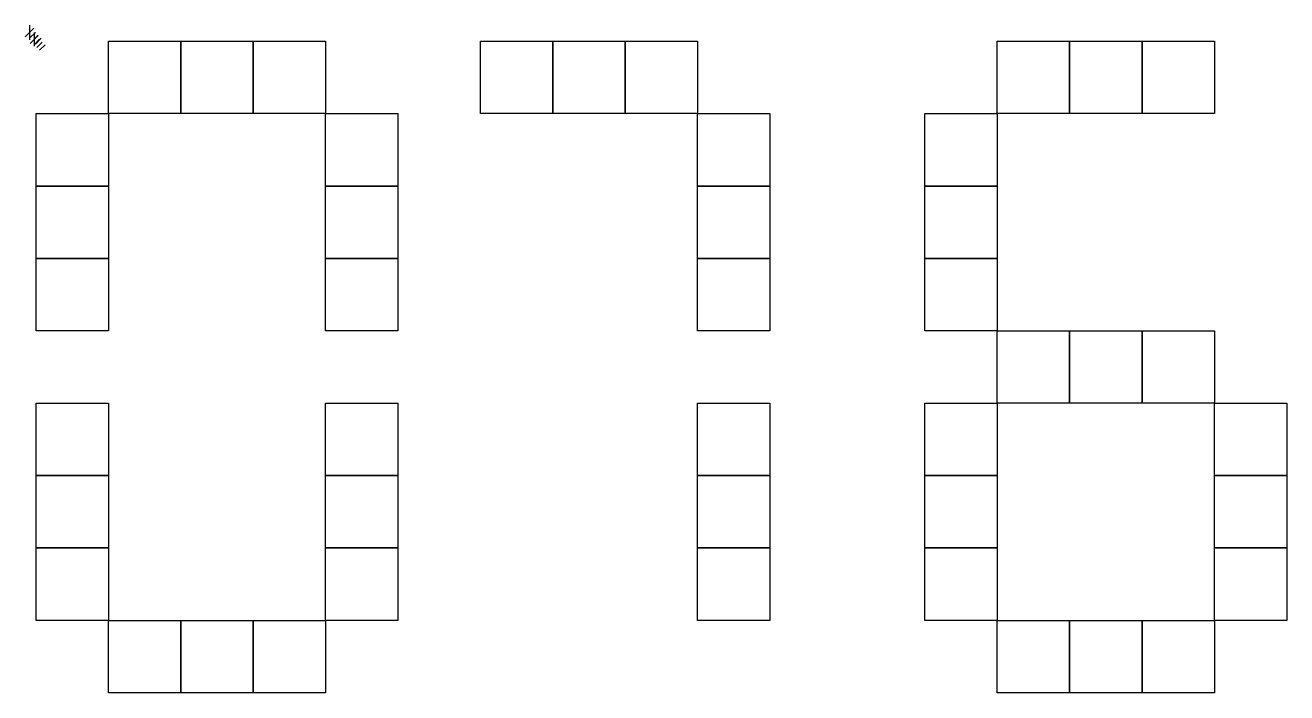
# Model space of a CAD drawing. Extents: x -1 to 229, y 7 to 128.
import ezdxf

# ---------------------------------------------------------------- set-up
doc = ezdxf.new("R2010")
doc.units = 0

msp = doc.modelspace()

# ---------------------------------------------------------------- linework, layer by layer
at = {"layer": 'Layer 1'}
for p, q in [((0.79375, 127.642), (-0.79375, 126.054)), ((0, 128.171), (0, 125.525)), ((1.05833, 126.848), (0, 125.78967)), ((1.56992, 126.354), (0.08736, 124.8712)), ((1.5875, 126.319), (0.52917, 125.26067)), ((0.82865, 126.848), (0.82865, 124.377)), ((1.81701, 125.613), (0.82864, 124.62463)), ((2.11666, 125.79), (1.05833, 124.73167)), ((2.3112, 125.119), (1.32283, 124.13063)), ((2.80538, 124.625), (1.81701, 123.636)), ((14.3445, 125.261), (27.5092, 125.261)), ((14.3445, 112.097), (14.3445, 125.261)), ((27.5092, 125.261), (40.6741, 125.261)), ((27.5092, 112.097), (27.5092, 125.261)), ((27.5092, 125.261), (27.5092, 112.097)), ((40.6741, 125.261), (53.8387, 125.261)), ((40.6741, 112.097), (40.6741, 125.261)), ((40.6741, 125.261), (40.6741, 112.097)), ((53.8387, 125.261), (53.8387, 112.097)), ((82.0115, 125.261), (95.1763, 125.261)), ((82.0115, 112.097), (82.0115, 125.261)), ((95.1763, 125.261), (108.341, 125.261)), ((95.1763, 112.097), (95.1763, 125.261)), ((95.1763, 125.261), (95.1763, 112.097)), ((108.341, 125.261), (121.506, 125.261)), ((108.341, 112.097), (108.341, 125.261)), ((108.341, 125.261), (108.341, 112.097)), ((121.506, 125.261), (121.506, 112.097)), ((176.008, 125.261), (189.173, 125.261)), ((176.008, 112.097), (176.008, 125.261)), ((189.173, 125.261), (202.338, 125.261)), ((189.173, 112.097), (189.173, 125.261)), ((189.173, 125.261), (189.173, 112.097)), ((202.338, 125.261), (215.502, 125.261)), ((202.338, 112.097), (202.338, 125.261)), ((202.338, 125.261), (202.338, 112.097)), ((215.502, 125.261), (215.502, 112.097)), ((1.17971, 112.097), (14.3445, 112.097)), ((1.17971, 98.9322), (1.17971, 112.097)), ((14.3445, 112.097), (14.3445, 98.9322)), ((27.5092, 112.097), (14.3445, 112.097)), ((40.6741, 112.097), (27.5092, 112.097)), ((53.8387, 112.097), (40.6741, 112.097)), ((53.8387, 112.097), (67.0035, 112.097)), ((53.8387, 98.9322), (53.8387, 112.097)), ((67.0035, 112.097), (67.0035, 98.9322)), ((95.1763, 112.097), (82.0115, 112.097)), ((108.341, 112.097), (95.1763, 112.097)), ((121.506, 112.097), (108.341, 112.097)), ((121.506, 112.097), (134.671, 112.097)), ((121.506, 98.9322), (121.506, 112.097)), ((134.671, 112.097), (134.671, 98.9322)), ((162.843, 112.097), (176.008, 112.097)), ((162.843, 98.9322), (162.843, 112.097)), ((176.008, 112.097), (176.008, 98.9322)), ((189.173, 112.097), (176.008, 112.097)), ((202.338, 112.097), (189.173, 112.097)), ((215.502, 112.097), (202.338, 112.097)), ((1.17971, 98.9322), (14.3445, 98.9322)), ((1.17971, 85.7676), (1.17971, 98.9322)), ((14.3445, 98.9322), (1.17971, 98.9322)), ((14.3445, 98.9322), (14.3445, 85.7676)), ((53.8387, 98.9322), (67.0035, 98.9322)), ((53.8387, 85.7676), (53.8387, 98.9322)), ((67.0035, 98.9322), (53.8387, 98.9322)), ((67.0035, 98.9322), (67.0035, 85.7676)), ((121.506, 98.9322), (134.671, 98.9322)), ((121.506, 85.7676), (121.506, 98.9322)), ((134.671, 98.9322), (121.506, 98.9322)), ((134.671, 98.9322), (134.671, 85.7676)), ((162.843, 98.9322), (176.008, 98.9322)), ((162.843, 85.7676), (162.843, 98.9322)), ((176.008, 98.9322), (162.843, 98.9322)), ((176.008, 98.9322), (176.008, 85.7676)), ((1.17971, 85.7676), (14.3445, 85.7676)), ((1.17971, 72.6028), (1.17971, 85.7676)), ((14.3445, 85.7676), (1.17971, 85.7676)), ((14.3445, 85.7676), (14.3445, 72.6028)), ((53.8387, 85.7676), (67.0035, 85.7676)), ((53.8387, 72.6028), (53.8387, 85.7676)), ((67.0035, 85.7676), (53.8387, 85.7676)), ((67.0035, 85.7676), (67.0035, 72.6028)), ((121.506, 85.7676), (134.671, 85.7676)), ((121.506, 72.6028), (121.506, 85.7676)), ((134.671, 85.7676), (121.506, 85.7676)), ((134.671, 85.7676), (134.671, 72.6028)), ((162.843, 85.7676), (176.008, 85.7676)), ((162.843, 72.6028), (162.843, 85.7676)), ((176.008, 85.7676), (162.843, 85.7676)), ((176.008, 85.7676), (176.008, 72.6028)), ((14.3445, 72.6028), (1.17971, 72.6028)), ((67.0035, 72.6028), (53.8387, 72.6028)), ((134.671, 72.6028), (121.506, 72.6028)), ((176.008, 72.6028), (162.843, 72.6028)), ((176.008, 72.6028), (189.173, 72.6028)), ((176.008, 59.4379), (176.008, 72.6028)), ((189.173, 72.6028), (202.338, 72.6028)), ((189.173, 59.4379), (189.173, 72.6028)), ((189.173, 72.6028), (189.173, 59.4379)), ((202.338, 72.6028), (215.502, 72.6028)), ((202.338, 59.4379), (202.338, 72.6028)), ((202.338, 72.6028), (202.338, 59.4379)), ((215.502, 72.6028), (215.502, 59.4379)), ((1.17971, 59.4379), (14.3445, 59.4379)), ((1.17971, 46.2731), (1.17971, 59.4379)), ((14.3445, 59.4379), (14.3445, 46.2731)), ((53.8387, 59.4379), (67.0035, 59.4379)), ((53.8387, 46.2731), (53.8387, 59.4379)), ((67.0035, 59.4379), (67.0035, 46.2731)), ((121.506, 59.4379), (134.671, 59.4379)), ((121.506, 46.2731), (121.506, 59.4379)), ((134.671, 59.4379), (134.671, 46.2731)), ((162.843, 59.4379), (176.008, 59.4379)), ((162.843, 46.2731), (162.843, 59.4379)), ((176.008, 59.4379), (176.008, 46.2731)), ((189.173, 59.4379), (176.008, 59.4379)), ((202.338, 59.4379), (189.173, 59.4379)), ((215.502, 59.4379), (202.338, 59.4379)), ((215.502, 59.4379), (228.667, 59.4379)), ((215.502, 46.2731), (215.502, 59.4379)), ((228.667, 59.4379), (228.667, 46.2731)), ((1.17971, 46.2731), (14.3445, 46.2731)), ((1.17971, 33.1094), (1.17971, 46.2731)), ((14.3445, 46.2731), (1.17971, 46.2731)), ((14.3445, 46.2731), (14.3445, 33.1094)), ((53.8387, 46.2731), (67.0035, 46.2731)), ((53.8387, 33.1094), (53.8387, 46.2731)), ((67.0035, 46.2731), (53.8387, 46.2731)), ((67.0035, 46.2731), (67.0035, 33.1094)), ((121.506, 46.2731), (134.671, 46.2731)), ((121.506, 33.1094), (121.506, 46.2731)), ((134.671, 46.2731), (121.506, 46.2731)), ((134.671, 46.2731), (134.671, 33.1094)), ((162.843, 46.2731), (176.008, 46.2731)), ((162.843, 33.1094), (162.843, 46.2731)), ((176.008, 46.2731), (162.843, 46.2731)), ((176.008, 46.2731), (176.008, 33.1094)), ((215.502, 46.2731), (228.667, 46.2731)), ((215.502, 33.1094), (215.502, 46.2731)), ((228.667, 46.2731), (215.502, 46.2731)), ((228.667, 46.2731), (228.667, 33.1094)), ((1.17971, 33.1094), (14.3445, 33.1094)), ((1.17971, 19.9443), (1.17971, 33.1094)), ((14.3445, 33.1094), (1.17971, 33.1094)), ((14.3445, 33.1094), (14.3445, 19.9443)), ((53.8387, 33.1094), (67.0035, 33.1094)), ((53.8387, 19.9443), (53.8387, 33.1094)), ((67.0035, 33.1094), (53.8387, 33.1094)), ((67.0035, 33.1094), (67.0035, 19.9443)), ((121.506, 33.1094), (134.671, 33.1094)), ((121.506, 19.9443), (121.506, 33.1094)), ((134.671, 33.1094), (121.506, 33.1094)), ((134.671, 33.1094), (134.671, 19.9443)), ((162.843, 33.1094), (176.008, 33.1094)), ((162.843, 19.9443), (162.843, 33.1094)), ((176.008, 33.1094), (162.843, 33.1094)), ((176.008, 33.1094), (176.008, 19.9443)), ((215.502, 33.1094), (228.667, 33.1094)), ((215.502, 19.9443), (215.502, 33.1094)), ((228.667, 33.1094), (215.502, 33.1094)), ((228.667, 33.1094), (228.667, 19.9443)), ((14.3445, 19.9443), (1.17971, 19.9443)), ((14.3445, 19.9443), (27.5092, 19.9443)), ((14.3445, 6.77924), (14.3445, 19.9443)), ((27.5092, 19.9443), (40.6741, 19.9443)), ((27.5092, 6.77924), (27.5092, 19.9443)), ((27.5092, 19.9443), (27.5092, 6.77924)), ((40.6741, 19.9443), (53.8387, 19.9443)), ((40.6741, 6.77924), (40.6741, 19.9443)), ((40.6741, 19.9443), (40.6741, 6.77924)), ((53.8387, 19.9443), (53.8387, 6.77924)), ((67.0035, 19.9443), (53.8387, 19.9443)), ((134.671, 19.9443), (121.506, 19.9443)), ((176.008, 19.9443), (162.843, 19.9443)), ((176.008, 19.9443), (189.173, 19.9443)), ((176.008, 6.77924), (176.008, 19.9443)), ((189.173, 19.9443), (202.338, 19.9443)), ((189.173, 6.77924), (189.173, 19.9443)), ((189.173, 19.9443), (189.173, 6.77924)), ((202.338, 19.9443), (215.502, 19.9443)), ((202.338, 6.77924), (202.338, 19.9443)), ((202.338, 19.9443), (202.338, 6.77924)), ((215.502, 19.9443), (215.502, 6.77924)), ((228.667, 19.9443), (215.502, 19.9443)), ((27.5092, 6.77924), (14.3445, 6.77924)), ((40.6741, 6.77924), (27.5092, 6.77924)), ((53.8387, 6.77924), (40.6741, 6.77924)), ((189.173, 6.77924), (176.008, 6.77924)), ((202.338, 6.77924), (189.173, 6.77924)), ((215.502, 6.77924), (202.338, 6.77924))]:
    msp.add_line(p, q, dxfattribs=at)

doc.saveas('drawing.dxf')
